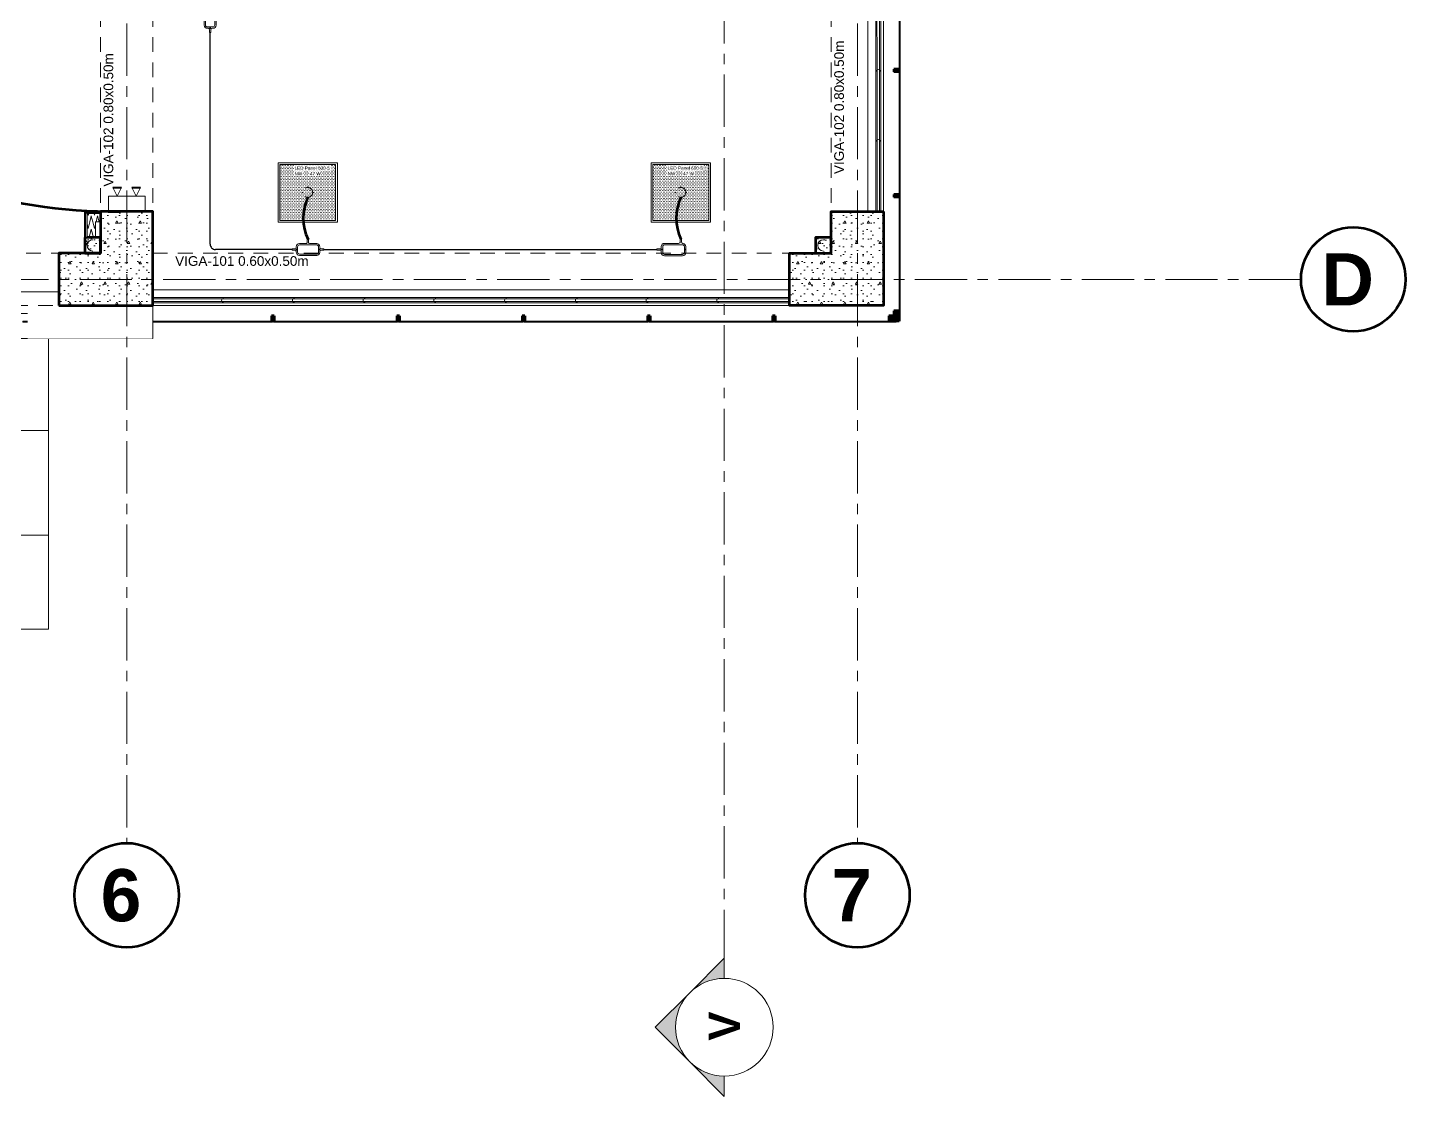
# Model space of a CAD drawing. Header units: inches. Extents: x -38 to 5698, y -33 to 92.
# Drawn here: x 413.37 to 426.57, y -0.38 to 9.86 of the extents above; entities that cross this region are included whole.
import ezdxf
from ezdxf.lldxf.tags import DXFTag

# ---------------------------------------------------------------- set-up
doc = ezdxf.new("R2010")
doc.units = ezdxf.units.IN
doc.header["$MEASUREMENT"] = 0
doc.set_wipeout_variables(frame=1)
for name, pattern in [('CONTINUA', [0]), ('DASHED', [0.75, 0.5, -0.25]), ('Hidden Line', [0.195611, 0.141111, -0.0545]), ('Punto & Raya', [0.65, 0.5, -0.075, 0, -0.075]), ('Wipeout_Contour', [1, 0, -1])]:
    doc.linetypes.add(name, pattern=pattern)
for name, color, linetype, lineweight in [('00_IE_Luminarias', 6, 'Continuous', 30), ('ALUMBRADO_CONDUIT', 30, 'CONDUIT1', 30), ('Bancas', 1, 'Continuous', 13), ('CABLEADO EXT.', 3, 'PVCSUBT', 30), ('Luminarias', 5, 'Continuous', 20), ('pulsador', 4, 'Continuous', 40), ('Simb_Alumbrado', 140, 'CONTINUA', 30)]:
    doc.layers.add(name, color=color, linetype=linetype, lineweight=lineweight)
for name, color, linetype in [('02 _ ARQ _ ALB _ Ejes Generales', 7, 'Continuous'), ('02 _ ARQ _ ZON _ Espacio.3D', 7, 'Continuous'), ('08 _ STR _ EXT _ 06 Columnas', 7, 'Continuous'), ('08 _ STR _ EXT _ 07 Losa Aligerada', 7, 'Continuous'), ('08 _ STR _ EXT _ 08 Placas Inclinadas', 7, 'Continuous'), ('08 _ STR _ EXT _ 09 Vigas', 7, 'Continuous'), ('Acabado - Muros', 7, 'Continuous'), ('Dibujo 2D - General', 7, 'Continuous'), ('Estructura - 04 MURO', 7, 'Continuous'), ('Estructura - Carga', 7, 'Continuous'), ('Interior - Escaleras & Barandillas', 7, 'Continuous'), ('Marcador - Secciones', 251, 'Continuous'), ('MEP - HVAC', 7, 'Continuous'), ('Notas - Etiquetas', 251, 'Continuous')]:
    doc.layers.add(name, color=color, linetype=linetype)
doc.styles.add('Estilo_Generado_1', font='swisseb.ttf')
doc.styles.add('Estilo_Generado_4', font='swisse.ttf')
doc.styles.add('{18b73a54-fa43-428c-adcb-c1c7bbdf2c84}', font='Simplex.shx')
tags = doc.linetypes.add('CONDUIT', pattern='A,1.5,-0.210535,["con",{18b73a54-fa43-428c-adcb-c1c7bbdf2c84},S=0.2,R=0,X=0,Y=-0.065594],-0.702384', length=2.412919).pattern_tags.tags
tags[6] = DXFTag(74, 10)
tags = doc.linetypes.add('CONDUIT1', pattern='A,1,-0.19772,["con",{18b73a54-fa43-428c-adcb-c1c7bbdf2c84},S=0.2,R=0,X=0,Y=-0.065594],-0.593642', length=1.791362).pattern_tags.tags
tags[6] = DXFTag(74, 10)
tags = doc.linetypes.add('PVCSUBT', pattern='A,0.6,-0.3,0.6,-0.075691,["PVC",Standard,S=0.2,R=0,X=0,Y=-0.093724],-0.621005', length=2.196696).pattern_tags.tags
tags[10] = DXFTag(74, 10)
pattern_1 = [(0, (370.00005, 6e-09), (0, 0.3897114), [0.024375, -0.200625]), (0, (370.11255, 0.19486), (0, 0.3897114), [0.024375, -0.200625]), (60, (370.00005, 6e-09), (-0.3375, 0.1948557), [0.024375, -0.200625]), (60, (370.22505, 6e-09), (-0.3375, 0.1948557), [0.024375, -0.200625]), (120, (370.02442, 6e-09), (0.3375, 0.1948557), [0.024375, -0.200625]), (120, (370.24942, 6e-09), (0.3375, 0.1948557), [0.024375, -0.200625]), (0, (370.00005, 0.0375), (0, 0.075), [0, -0.075, 0, -0.1125]), (45, (370.03755, 0.0375), (-0.05303301, 0.05303301), [0, -0.05625, 0, -0.09375])]
pattern_2 = [(0, (370.00005, 6e-09), (0, 0.3117692), [0.03, -0.15]), (0, (370.09005, 0.1559), (0, 0.3117692), [0.03, -0.15]), (60, (370.00005, 6e-09), (-0.27, 0.1558846), [0.03, -0.15]), (60, (370.18005, 6e-09), (-0.27, 0.1558846), [0.03, -0.15]), (120, (370.03005, 6e-09), (0.27, 0.1558846), [0.03, -0.15]), (120, (370.21005, 6e-09), (0.27, 0.1558846), [0.03, -0.15]), (0, (370.000046, 0.03), (0, 0.06), [0, -0.06, 0, -0.09]), (45, (370.030046, 0.03), (-0.04242641, 0.04242641), [0, -0.045, 0, -0.075])]

# ---------------------------------------------------------------- blocks, each defined once
blk = doc.blocks.new('*X299', base_point=(3216.236, 0))
at = {"layer": 'Estructura - 04 MURO', "color": 9, "linetype": 'Continuous', "lineweight": 5}
for p, q in [((3260.187, 8.069), (3260.188, 8.064)), ((3260.188, 8.064), (3260.189, 8.067)), ((3260.203, 8), (3260.213, 8.043)), ((3260.223, 8.033), (3260.232, 8))]:
    blk.add_line(p, q, dxfattribs=at)
blk = doc.blocks.new('*X300', base_point=(3216.236, 0))
at = {"layer": 'Estructura - 04 MURO', "color": 9, "linetype": 'Continuous', "lineweight": 5}
for p, q in [((3260.263, 8), (3260.276, 8.058)), ((3260.276, 8.058), (3260.292, 8)), ((3260.304, 8.08), (3260.306, 8.072))]:
    blk.add_line(p, q, dxfattribs=at)
blk = doc.blocks.new('*X301', base_point=(3216.236, 0))
at = {"layer": 'Estructura - 04 MURO', "color": 9, "linetype": 'Continuous', "lineweight": 5}
for p, q in [((3260.184, 8.08), (3260.187, 8.069)), ((3260.189, 8.067), (3260.192, 8.08)), ((3260.213, 8.043), (3260.216, 8.058)), ((3260.216, 8.058), (3260.223, 8.033)), ((3260.244, 8.08), (3260.248, 8.064)), ((3260.248, 8.064), (3260.252, 8.08))]:
    blk.add_line(p, q, dxfattribs=at)
blk = doc.blocks.new('*X302', base_point=(3216.236, 0))
at = {"layer": 'Estructura - 04 MURO', "color": 9, "linetype": 'Continuous', "lineweight": 5}
for p, q in [((3260.176, 7.983), (3260.188, 7.938)), ((3260.188, 7.938), (3260.203, 8)), ((3260.197, 7.85), (3260.216, 7.932)), ((3260.216, 7.932), (3260.238, 7.85)), ((3260.232, 8), (3260.248, 7.938)), ((3260.248, 7.938), (3260.256, 7.972)), ((3260.176, 7.857), (3260.178, 7.85))]:
    blk.add_line(p, q, dxfattribs=at)
blk = doc.blocks.new('*U270')
at = {"layer": 'Luminarias', "linetype": 'DASHED', "lineweight": 0, "ltscale": 0.05}
blk.add_lwpolyline([(0, -0.005), (0, 0.005)], dxfattribs=at)
blk = doc.blocks.new('*U271')
at = {"color": 0, "linetype": 'ByBlock', "lineweight": -2, "transparency": 16777216}
for p, rotation in [((-0.05, 0), 90), ((0, -0.05), 180), ((0.05, 0), 269.9999999999999)]:
    blk.add_blockref('*U270', p, dxfattribs=dict(at, rotation=rotation))
blk.add_blockref('*U270', (0, 0.05), dxfattribs=at)
blk = doc.blocks.new('PANEL LED 50W')
at = {"layer": 'Luminarias'}
h = blk.add_hatch(dxfattribs=at)
h.set_pattern_fill('DOTS', color=4, scale=0.009097)
h.set_pattern_definition([(0, (0, -2e-14), (0.0072206, 0.01444116), [0, -0.01444116])])
h.paths.add_polyline_path([(-0.257, -0.257), (0.257, -0.257), (0.257, 0.257), (-0.257, 0.257)])
h.paths.add_polyline_path([(-0.13, 0.097), (0.185, 0.097), (0.185, 0.247), (-0.13, 0.247)], flags=24)
at = {"layer": 'Luminarias', "color": 4, "lineweight": 0}
for points in [[(-0.273, 0.273), (0.273, 0.273), (0.273, -0.273), (-0.273, -0.273)], [(-0.257, -0.257), (0.257, -0.257), (0.257, 0.257), (-0.257, 0.257)]]:
    blk.add_lwpolyline(points, close=True, dxfattribs=at)
at = {"layer": 'Luminarias', "color": 4, "linetype": 'DASHED', "lineweight": 0, "ltscale": 0.01}
blk.add_circle((0, 0), 0.0455, dxfattribs=at)
at = {"color": 4}
blk.add_blockref('*U271', (0, 0), dxfattribs=at)
at = {"layer": 'Luminarias', "color": 4, "insert": (-0.122, 0.239), "char_height": 0.03093, "width": 0.38285, "attachment_point": 1}
blk.add_mtext('{\\Ftxt|c0;LED Panel 600-5 - NW      47 W}', dxfattribs=at)
blk = doc.blocks.new('lumin 47')
at = {"layer": 'ALUMBRADO_CONDUIT', "xscale": 1.041283452965173, "yscale": 1.041283452965173, "zscale": 1.041283452965173}
blk.add_blockref('PANEL LED 50W', (-76.251, 24.243), dxfattribs=at)
blk = doc.blocks.new('oval t')
at = {"layer": 'Simb_Alumbrado', "lineweight": 13}
blk.add_lwpolyline([(0.014, 0.01, -0.414214), (0.004, 0.02), (0.004, 0.042), (-0.006, 0.042), (-0.006, 0.02, -0.414214), (-0.016, 0.01), (-0.066, 0.01, 0.414214), (-0.09, -0.014), (-0.09, -0.018, -0.414214), (-0.102, -0.03), (-0.121, -0.03), (-0.121, -0.04), (-0.102, -0.04, -0.451917), (-0.09, -0.054, 0.451917), (-0.066, -0.081), (0.066, -0.081, 0.414214), (0.09, -0.057), (0.09, -0.051, -0.398753), (0.102, -0.04), (0.121, -0.04), (0.121, -0.03), (0.102, -0.03, -0.368669), (0.09, -0.018), (0.09, -0.014, 0.414214), (0.066, 0.01), (0.014, 0.01)], format="xyb", dxfattribs=at)
blk.add_lwpolyline([(-0.066, 0), (0.066, 0, -0.414214), (0.08, -0.014), (0.08, -0.057, -0.414214), (0.066, -0.07), (-0.066, -0.07, -0.414214), (-0.08, -0.057), (-0.08, -0.014, -0.414214)], format="xyb", close=True, dxfattribs=at)
for points in [[(-0.091, -0.035), (-0.083, -0.035)], [(-0.087, -0.031), (-0.087, -0.039)], [(0.084, -0.035), (0.092, -0.035)], [(0.088, -0.031), (0.088, -0.039)]]:
    blk.add_lwpolyline(points, dxfattribs=at)
for centre in [(-0.087, -0.035), (0.088, -0.035)]:
    blk.add_circle(centre, 0.00419, dxfattribs=at)
blk = doc.blocks.new('CAJA OVAL TIPO L')
at = {"layer": 'Simb_Alumbrado', "lineweight": 13}
blk.add_lwpolyline([(-0.049, -0.079), (-0.049, -0.034, -0.380413), (-0.026, -0.009), (-0.026, -0.009, 0.341426), (-0.016, 0.003), (-0.016, 0.024), (-0.006, 0.024), (-0.006, 0.003, 0.414214), (0.006, -0.009), (0.114, -0.009, -0.414214), (0.139, -0.034), (0.139, -0.038, 0.414214), (0.151, -0.051), (0.172, -0.051), (0.172, -0.061), (0.151, -0.061, 0.414214), (0.139, -0.073), (0.139, -0.079, -0.414214), (0.114, -0.104), (-0.024, -0.104, -0.414214), (-0.049, -0.079, 0.414214)], format="xyb", dxfattribs=at)
for points in [[(-0.048, -0.056), (-0.04, -0.056)], [(-0.044, -0.051), (-0.044, -0.06)], [(0.132, -0.056), (0.141, -0.056)], [(0.137, -0.051), (0.137, -0.06)]]:
    blk.add_lwpolyline(points, dxfattribs=at)
blk.add_lwpolyline([(-0.024, -0.02), (0.114, -0.02, -0.414214), (0.128, -0.034), (0.128, -0.079, -0.414214), (0.114, -0.093), (-0.024, -0.093, -0.414214), (-0.038, -0.079), (-0.038, -0.034, -0.414214)], format="xyb", close=True, dxfattribs=at)
for centre in [(-0.044, -0.056), (0.137, -0.056)]:
    blk.add_circle(centre, 0.00438, dxfattribs=at)
blk = doc.blocks.new('luz de emergencia')
at = {"color": 5, "lineweight": 40}
for p, q in [((164.149, 48.937, 0), (164.233, 48.937, 0)), ((164.331, 48.937, 0), (164.415, 48.937, 0))]:
    blk.add_line(p, q, dxfattribs=at)
at = {"layer": '00_IE_Luminarias', "color": 5, "linetype": 'Continuous', "lineweight": 13}
for p, q in [((164.191, 49.021, 0), (164.149, 48.937, 0)), ((164.233, 48.937, 0), (164.191, 49.021, 0)), ((164.373, 49.021, 0), (164.331, 48.937, 0)), ((164.415, 48.937, 0), (164.373, 49.021, 0))]:
    blk.add_line(p, q, dxfattribs=at)
at = {"layer": '00_IE_Luminarias', "color": 5, "linetype": 'Continuous', "lineweight": 13, "elevation": 0}
blk.add_lwpolyline([(164.457, 49.021), (164.107, 49.021), (164.107, 49.167), (164.457, 49.167)], close=True, dxfattribs=at)

msp = doc.modelspace()

# ---------------------------------------------------------------- hatches: boundary and pattern name
at = {"layer": 'Acabado - Muros', "linetype": 'Continuous', "lineweight": 9}
for points in [[(421.73, 9.455), (421.73, 10.645), (421.72, 10.645), (421.72, 9.455)], [(421.73, 8.255), (421.73, 9.445), (421.72, 9.445), (421.72, 8.255)], [(421.73, 7.08), (421.73, 8.245), (421.72, 8.245), (421.72, 7.08)], [(413.325, 7.04), (414.515, 7.04), (414.515, 7.05), (413.325, 7.05)], [(414.525, 7.04), (415.715, 7.04), (415.715, 7.05), (414.525, 7.05)], [(415.725, 7.04), (416.915, 7.04), (416.915, 7.05), (415.725, 7.05)], [(416.925, 7.04), (418.115, 7.04), (418.115, 7.05), (416.925, 7.05)], [(418.125, 7.04), (419.315, 7.04), (419.315, 7.05), (418.125, 7.05)], [(419.325, 7.04), (420.515, 7.04), (420.515, 7.05), (419.325, 7.05)], [(420.525, 7.04), (421.69, 7.04), (421.69, 7.05), (420.525, 7.05)]]:
    msp.add_hatch(color=250, dxfattribs=at).paths.add_polyline_path(points)
at = {"layer": 'Acabado - Muros', "linetype": 'Continuous', "lineweight": 0}
for points in [[(421.67, 9.438), (421.72, 9.438), (421.72, 9.463), (421.67, 9.463)], [(421.67, 8.238), (421.72, 8.238), (421.72, 8.263), (421.67, 8.263)], [(421.67, 7.15), (421.67, 7.05), (421.72, 7.05), (421.72, 7.15)], [(414.508, 7.1), (414.508, 7.05), (414.533, 7.05), (414.533, 7.1)], [(415.708, 7.1), (415.708, 7.05), (415.733, 7.05), (415.733, 7.1)], [(416.908, 7.1), (416.908, 7.05), (416.933, 7.05), (416.933, 7.1)], [(418.108, 7.1), (418.108, 7.05), (418.133, 7.05), (418.133, 7.1)], [(419.308, 7.1), (419.308, 7.05), (419.333, 7.05), (419.333, 7.1)], [(420.508, 7.1), (420.508, 7.05), (420.533, 7.05), (420.533, 7.1)], [(421.62, 7.1), (421.62, 7.05), (421.72, 7.05), (421.72, 7.1)]]:
    msp.add_hatch(color=254, dxfattribs=at).paths.add_polyline_path(points)
at = {"layer": 'Estructura - 04 MURO', "linetype": 'Continuous', "lineweight": 9}
for points in [[(413.94, 8.08), (413.92, 8.1), (413.92, 8.08)], [(413.94, 8.1), (413.92, 8.1), (413.94, 8.08)], [(413.92, 8.08), (413.92, 7.85), (413.94, 7.85), (413.94, 8.08)], [(413.94, 8.08), (414.07, 8.08), (414.07, 8.1), (413.94, 8.1)]]:
    msp.add_hatch(color=252, dxfattribs=at).paths.add_polyline_path(points)
at = {"layer": 'Estructura - Carga', "linetype": 'Continuous', "lineweight": 13}
h = msp.add_hatch(dxfattribs=at)
h.set_pattern_fill('HORMIGÓN_ARMADO_0002', color=251, style=0, pattern_type=2)
h.set_pattern_definition(pattern_2)
h.paths.add_polyline_path([(413.92, 7.85), (413.92, 7.7), (414.07, 7.7), (414.07, 7.85), (413.94, 7.85)])
h = msp.add_hatch(dxfattribs=at)
h.set_pattern_fill('HORMIGÓN_ARMADO_0002', color=251, style=0, pattern_type=2)
h.set_pattern_definition(pattern_2)
h.paths.add_polyline_path([(420.92, 7.7), (421.07, 7.7), (421.07, 7.85), (420.92, 7.85)])
at = {"layer": 'Marcador - Secciones', "linetype": 'Continuous', "lineweight": 13}
for points in [[(420.045, 0.947), (419.714, 0.616, -0.198912), (420.045, 0.753)], [(419.714, -0.047, -0.414214), (419.714, 0.616), (419.383, 0.285)], [(420.045, -0.378), (420.045, -0.184, -0.198912), (419.714, -0.047)]]:
    msp.add_hatch(color=7, dxfattribs=at).paths.add_polyline_path(points)

# ---------------------------------------------------------------- linework, layer by layer
at = {"layer": '02 _ ARQ _ ALB _ Ejes Generales', "color": 251, "linetype": 'Punto & Raya', "lineweight": 13}
for p, q in [((421.32, 45.9), (421.32, 2.05)), ((425.57, 7.45), (374.845, 7.45))]:
    msp.add_line(p, q, dxfattribs=at)
at = {"layer": '02 _ ARQ _ ALB _ Ejes Generales', "color": 7, "linetype": 'Continuous', "lineweight": 60}
for centre in [(426.07, 7.45), (414.32, 1.55), (421.32, 1.55)]:
    msp.add_circle(centre, 0.5, dxfattribs=at)
at = {"layer": '02 _ ARQ _ ZON _ Espacio.3D', "color": 254, "linetype": 'Continuous', "lineweight": 0, "flags": 128}
msp.add_lwpolyline([(407.12, 16.5), (407.12, 8.1), (407.57, 8.1), (407.57, 7.7), (407.77, 7.7), (407.77, 7.331), (413.67, 7.331), (413.67, 7.7), (414.07, 7.7), (414.07, 8.1), (414.57, 8.1), (414.57, 7.35), (420.67, 7.35), (420.67, 7.7), (421.07, 7.7), (421.07, 8.1), (421.42, 8.1), (421.42, 11.45), (413.47, 11.45), (413.47, 17.35), (407.57, 17.349), (407.57, 16.5)], close=True, dxfattribs=at)
at = {"layer": '08 _ STR _ EXT _ 08 Placas Inclinadas', "color": 7, "linetype": 'Continuous', "lineweight": 13}
msp.add_line((407.178, 7.124), (414.57, 7.124), dxfattribs=at)
at = {"layer": '08 _ STR _ EXT _ 09 Vigas', "color": 251, "linetype": 'Hidden Line', "lineweight": 13}
for p, q in [((414.07, 7.7), (414.07, 16.9)), ((414.57, 7.7), (414.57, 16.9)), ((421.07, 7.7), (421.07, 16.9)), ((407.57, 7.7), (414.07, 7.7)), ((414.57, 7.7), (421.07, 7.7))]:
    msp.add_line(p, q, dxfattribs=at)
at = {"layer": 'Acabado - Muros', "color": 7, "linetype": 'Continuous', "lineweight": 60}
for p, q in [((421.67, 9.463), (421.67, 9.438)), ((421.72, 9.463), (421.67, 9.463)), ((421.72, 9.438), (421.67, 9.438)), ((421.72, 9.463), (421.72, 9.438)), ((421.67, 8.263), (421.67, 8.238)), ((421.72, 8.263), (421.67, 8.263)), ((421.72, 8.238), (421.67, 8.238)), ((421.72, 8.263), (421.72, 8.238)), ((421.67, 7.15), (421.67, 7.05)), ((421.72, 7.15), (421.67, 7.15)), ((421.72, 7.15), (421.72, 7.05)), ((414.508, 7.1), (414.508, 7.05)), ((414.533, 7.1), (414.508, 7.1)), ((414.533, 7.05), (414.508, 7.05)), ((414.533, 7.1), (414.533, 7.05)), ((415.708, 7.1), (415.708, 7.05)), ((415.733, 7.1), (415.708, 7.1)), ((415.733, 7.05), (415.708, 7.05)), ((415.733, 7.1), (415.733, 7.05)), ((416.908, 7.1), (416.908, 7.05)), ((416.933, 7.1), (416.908, 7.1)), ((416.933, 7.05), (416.908, 7.05)), ((416.933, 7.1), (416.933, 7.05)), ((418.108, 7.1), (418.108, 7.05)), ((418.133, 7.1), (418.108, 7.1)), ((418.133, 7.05), (418.108, 7.05)), ((418.133, 7.1), (418.133, 7.05)), ((419.308, 7.1), (419.308, 7.05)), ((419.333, 7.1), (419.308, 7.1)), ((419.333, 7.05), (419.308, 7.05)), ((419.333, 7.1), (419.333, 7.05)), ((420.508, 7.1), (420.508, 7.05)), ((420.533, 7.1), (420.508, 7.1)), ((420.533, 7.05), (420.508, 7.05)), ((420.533, 7.1), (420.533, 7.05)), ((421.62, 7.1), (421.62, 7.05)), ((421.72, 7.1), (421.62, 7.1)), ((421.72, 7.05), (421.62, 7.05)), ((421.72, 7.05), (421.67, 7.05)), ((421.72, 7.1), (421.72, 7.05))]:
    msp.add_line(p, q, dxfattribs=at)
at = {"layer": 'Acabado - Muros', "color": 7, "linetype": 'Continuous', "lineweight": 13, "flags": 128}
for points in [[(421.73, 9.455), (421.72, 9.455), (421.72, 10.645), (421.73, 10.645)], [(421.73, 8.255), (421.72, 8.255), (421.72, 9.445), (421.73, 9.445)], [(421.73, 7.08), (421.72, 7.08), (421.72, 8.245), (421.73, 8.245)], [(413.325, 7.04), (413.325, 7.05), (414.515, 7.05), (414.515, 7.04)], [(414.525, 7.04), (414.525, 7.05), (415.715, 7.05), (415.715, 7.04)], [(415.725, 7.04), (415.725, 7.05), (416.915, 7.05), (416.915, 7.04)], [(416.925, 7.04), (416.925, 7.05), (418.115, 7.05), (418.115, 7.04)], [(418.125, 7.04), (418.125, 7.05), (419.315, 7.05), (419.315, 7.04)], [(419.325, 7.04), (419.325, 7.05), (420.515, 7.05), (420.515, 7.04)], [(420.525, 7.04), (420.525, 7.05), (421.69, 7.05), (421.69, 7.04)]]:
    msp.add_lwpolyline(points, close=True, dxfattribs=at)
at = {"layer": 'ALUMBRADO_CONDUIT', "color": 30, "lineweight": 30, "ltscale": 0.4, "true_color": 0xf26722}
for p, q in [((415.119, 7.786, 0), (415.119, 9.816, 0)), ((415.905, 7.736), (415.169, 7.736)), ((416.209, 7.736), (419.4, 7.736))]:
    msp.add_line(p, q, dxfattribs=at)
at = {"layer": 'ALUMBRADO_CONDUIT', "color": 30, "lineweight": 30, "ltscale": 0.4, "true_color": 0xf26722, "extrusion": (0, -1.96179e-06, 1)}
msp.add_arc((415.169, 7.786, 0), 0.05, 179.9932, 270, dxfattribs=at)
at = {"layer": 'CABLEADO EXT.', "color": 3, "lineweight": 80}
for centre, radius, start, end in [((414.195, 12.978), 4.878, 251.366, 270.5846), ((416.484, 8.037), 0.473, 155.0733, 205.5446), ((420.061, 8.036), 0.476, 155.1506, 204.8494)]:
    msp.add_arc(centre, radius, start, end, dxfattribs=at)
at = {"layer": 'Estructura - 04 MURO', "color": 7, "linetype": 'Continuous', "lineweight": 40}
msp.add_line((413.92, 8.1), (413.92, 7.85), dxfattribs=at)
at = {"layer": 'Estructura - 04 MURO', "color": 143, "linetype": 'Continuous', "lineweight": 5}
for p, q in [((414.07, 8.08), (413.94, 8.08)), ((413.94, 8.08), (413.94, 7.85))]:
    msp.add_line(p, q, dxfattribs=at)
at = {"layer": 'Estructura - 04 MURO', "color": 7, "linetype": 'Continuous', "lineweight": 40, "flags": 128}
for points in [[(414.07, 8.1), (413.92, 8.1)], [(413.92, 7.85), (413.94, 7.85)]]:
    msp.add_lwpolyline(points, dxfattribs=at)
at = {"layer": 'Estructura - 04 MURO', "color": 143, "linetype": 'Continuous', "lineweight": 5, "flags": 128}
for points in [[(414.02, 8), (414.07, 8)], [(414.02, 7.85), (414.02, 8)]]:
    msp.add_lwpolyline(points, dxfattribs=at)
at = {"layer": 'Estructura - Carga', "color": 7, "linetype": 'Continuous', "lineweight": 80, "flags": 128}
msp.add_lwpolyline([(413.92, 7.85), (413.92, 7.7), (414.07, 7.7), (414.07, 7.85), (413.94, 7.85)], dxfattribs=at)
msp.add_lwpolyline([(420.92, 7.7), (421.07, 7.7), (421.07, 7.85), (420.92, 7.85)], close=True, dxfattribs=at)
at = {"layer": 'Marcador - Secciones', "color": 7, "linetype": 'Continuous', "lineweight": 13, "flags": 128}
for points in [[(419.714, 0.616), (420.045, 0.947), (420.045, 0.753, 0.198912)], [(419.714, -0.047), (420.045, -0.378), (420.045, -0.184, -0.198912)]]:
    msp.add_lwpolyline(points, format="xyb", dxfattribs=at)
msp.add_lwpolyline([(419.714, 0.616), (419.383, 0.285), (419.714, -0.047)], dxfattribs=at)
at = {"layer": 'Marcador - Secciones', "color": 7, "linetype": 'Continuous', "lineweight": 13}
msp.add_circle((420.045, 0.285), 0.468, dxfattribs=at)
at = {"layer": 'MEP - HVAC', "color": 7, "linetype": 'Continuous', "lineweight": 13, "flags": 128}
for points in [[(413.995, 7.721, -1), (413.995, 7.829, -1)], [(420.995, 7.721, -1), (420.995, 7.829, -1)]]:
    msp.add_lwpolyline(points, format="xyb", dxfattribs=at)

# ---------------------------------------------------------------- block references
for p in [(492.305, -15.96), (495.88, -15.96)]:
    msp.add_blockref('lumin 47', p)
at = {"layer": 'ALUMBRADO_CONDUIT', "linetype": 'CONDUIT', "lineweight": 30, "xscale": -1.253906979044094, "yscale": 1.253906979044094, "zscale": 1.253906979044094}
msp.add_blockref('CAJA OVAL TIPO L', (419.615, 7.806), dxfattribs=at)
at = {"layer": 'Bancas', "color": 252, "true_color": 0x939598, "xscale": 1.253906979044094, "yscale": 1.253906979044094, "zscale": 1.253906979044094, "rotation": 270}
msp.add_blockref('oval t', (415.163, 9.968, 0), dxfattribs=at)
at = {"layer": 'Bancas', "color": 252, "true_color": 0x939598, "xscale": 1.253906979044094, "yscale": 1.253906979044094, "zscale": 1.253906979044094}
msp.add_blockref('oval t', (416.057, 7.78), dxfattribs=at)
at = {"layer": 'Estructura - 04 MURO', "color": 7, "lineweight": 80}
for name in ['*X301', '*X299', '*X300', '*X302']:
    msp.add_blockref(name, (370, 0), dxfattribs=at)
at = {"layer": 'pulsador', "color": 4, "lineweight": 40, "xscale": -1, "rotation": 179.9990839526639}
msp.add_blockref('luz de emergencia', (250.039, 57.269, 0), dxfattribs=at)

# ---------------------------------------------------------------- texts
at = {"layer": '02 _ ARQ _ ALB _ Ejes Generales', "color": 7, "lineweight": 30, "char_height": 0.5, "attachment_point": 1, "style": 'Estilo_Generado_1'}
for s, insert in [('\\A1;{\\pql;\\pt0;\\fSwis721 Ex BT|b1|i0|c0|p34;D}', (425.764, 7.7)), ('\\A1;{\\pql;\\pt0;\\fSwis721 Ex BT|b1|i0|c0|p34;6}', (414.071, 1.8)), ('\\A1;{\\pql;\\pt0;\\fSwis721 Ex BT|b1|i0|c0|p34;7}', (421.071, 1.8))]:
    msp.add_mtext(s, dxfattribs=dict(at, insert=insert))
at = {"layer": 'Marcador - Secciones', "color": 5, "lineweight": 25, "insert": (420.195, 0.436), "char_height": 0.3, "attachment_point": 9, "rotation": 90, "style": 'Estilo_Generado_1'}
msp.add_mtext('\\A1;{\\pqr;\\pt0;\\fSwis721 Ex BT|b1|i0|c0|p34;V}', dxfattribs=at)
at = {"layer": 'Notas - Etiquetas', "color": 8, "linetype": 'Continuous', "lineweight": 13, "char_height": 0.0925, "attachment_point": 1, "rotation": 90, "style": 'Estilo_Generado_4'}
for insert in [(421.098, 8.459), (414.098, 8.338)]:
    msp.add_mtext('\\A1;{\\pql;\\fSwis721 Ex BT|b0|i0|c0|p34;VIGA-102\\fSwis721 Ex BT|b0|i0|c0|p34; \\fSwis721 Ex BT|b0|i0|c0|p34;0.80\\fSwis721 Ex BT|b0|i0|c0|p34;x\\fSwis721 Ex BT|b0|i0|c0|p34;0.50\\fSwis721 Ex BT|b0|i0|c0|p34;m}', dxfattribs=dict(at, insert=insert))
at = {"layer": 'Notas - Etiquetas', "color": 8, "linetype": 'Continuous', "lineweight": 13, "insert": (414.784, 7.672), "char_height": 0.0925, "attachment_point": 1, "style": 'Estilo_Generado_4'}
msp.add_mtext('\\A1;{\\pql;\\fSwis721 Ex BT|b0|i0|c0|p34;VIGA-101\\fSwis721 Ex BT|b0|i0|c0|p34; \\fSwis721 Ex BT|b0|i0|c0|p34;0.60\\fSwis721 Ex BT|b0|i0|c0|p34;x\\fSwis721 Ex BT|b0|i0|c0|p34;0.50\\fSwis721 Ex BT|b0|i0|c0|p34;m}', dxfattribs=at)

# ---------------------------------------------------------------- wipeouts: each hides what was drawn before it
at = {"color": 254, "linetype": 'Wipeout_Contour', "lineweight": 0, "ltscale": 13028.243335}
msp.add_wipeout([(413.57, 4.1), (408.07, 4.1), (408.07, 6.883), (413.57, 6.883)], dxfattribs=at).dxf.layer = 'Dibujo 2D - General'

# ---------------------------------------------------------------- next in the draw order: hatches: boundary and pattern name
at = {"layer": 'Dibujo 2D - General', "linetype": 'Continuous', "lineweight": 13}
h = msp.add_hatch(dxfattribs=at)
h.set_pattern_fill('CEMENTO_PULIDO_Y_BRUÑADO_FA', color=251, style=0, pattern_type=2)
h.set_pattern_definition([(0, (370, 6e-09), (0, 1), []), (90, (370, 6e-09), (-1, 0), [])])
h.paths.add_polyline_path([(413.57, 4.1), (408.07, 4.1), (408.07, 6.883), (413.57, 6.883)])

# ---------------------------------------------------------------- next in the draw order: linework, layer by layer
at = {"layer": '08 _ STR _ EXT _ 07 Losa Aligerada', "color": 254, "linetype": 'Continuous', "lineweight": 18, "flags": 128}
msp.add_lwpolyline([(397.171, 7.2), (407.07, 7.2), (407.07, 6.883), (408.07, 6.883), (408.07, 4.1), (413.57, 4.1), (413.57, 6.883), (414.57, 6.883), (414.57, 7.204), (421.57, 7.204), (421.57, 15.15), (421.57, 15.15), (421.57, 15.8), (421.57, 15.8), (421.57, 20.35), (416.67, 20.35), (416.67, 22.35), (416.67, 22.6), (416.67, 24.5), (416.67, 24.75), (416.67, 26.75), (421.57, 26.75), (421.57, 39.9)], dxfattribs=at)
at = {"layer": '08 _ STR _ EXT _ 08 Placas Inclinadas', "color": 7, "linetype": 'Continuous', "lineweight": 13, "flags": 128}
msp.add_lwpolyline([(407.07, 6.883), (414.57, 6.883)], dxfattribs=at)
at = {"layer": 'Dibujo 2D - General', "color": 251, "linetype": 'Continuous', "lineweight": 13, "flags": 128}
msp.add_lwpolyline([(413.57, 4.1), (408.07, 4.1), (408.07, 6.883), (413.57, 6.883)], close=True, dxfattribs=at)

# ---------------------------------------------------------------- next in the draw order: wipeouts: each hides what was drawn before it
at = {"color": 254, "linetype": 'Wipeout_Contour', "lineweight": 0, "ltscale": 13042.767147}
msp.add_wipeout([(414.429, 7.2), (414.462, 7.124), (414.57, 7.124), (414.57, 7.2)], dxfattribs=at).dxf.layer = '08 _ STR _ EXT _ 08 Placas Inclinadas'
at = {"color": 254, "linetype": 'Wipeout_Contour', "lineweight": 0, "ltscale": 13070.98436}
msp.add_wipeout([(421.42, 11.45), (421.42, 8.1), (421.57, 8.1), (421.57, 11.45)], dxfattribs=at).dxf.layer = 'Estructura - 04 MURO'

# ---------------------------------------------------------------- next in the draw order: linework, layer by layer
at = {"layer": '08 _ STR _ EXT _ 09 Vigas', "color": 251, "linetype": 'Hidden Line', "lineweight": 13}
msp.add_line((421.57, 7.2), (421.57, 39.9), dxfattribs=at)
at = {"layer": 'Estructura - 04 MURO', "color": 7, "linetype": 'Continuous', "lineweight": 13, "flags": 128}
for points in [[(421.42, 11.45), (421.42, 8.1)], [(421.57, 8.1), (421.57, 11.45)]]:
    msp.add_lwpolyline(points, dxfattribs=at)
at = {"layer": 'Interior - Escaleras & Barandillas', "color": 161, "linetype": 'Continuous', "lineweight": 13, "flags": 128}
msp.add_lwpolyline([(421.545, 11.45), (421.495, 11.45), (421.495, 8.1), (421.545, 8.1)], close=True, dxfattribs=at)
for points in [[(421.507, 11.45), (421.508, 8.1)], [(421.533, 8.1), (421.532, 11.45)]]:
    msp.add_lwpolyline(points, dxfattribs=at)
for points in [[(421.539, 9.44, 1), (421.501, 9.44)], [(421.539, 8.77, 1), (421.501, 8.77)]]:
    msp.add_lwpolyline(points, format="xyb", dxfattribs=at)

# ---------------------------------------------------------------- next in the draw order: wipeouts: each hides what was drawn before it
at = {"color": 254, "linetype": 'Wipeout_Contour', "lineweight": 0, "ltscale": 9781.834619}
msp.add_wipeout([(414.57, 7.124), (414.462, 7.124), (414.57, 6.883)], dxfattribs=at).dxf.layer = '08 _ STR _ EXT _ 08 Placas Inclinadas'

# ---------------------------------------------------------------- next in the draw order: wipeouts: each hides what was drawn before it
at = {"color": 254, "linetype": 'Wipeout_Contour', "lineweight": 0, "ltscale": 13040.836407}
msp.add_wipeout([(413.37, 6.883), (414.57, 6.883), (414.462, 7.124), (413.37, 7.124)], dxfattribs=at).dxf.layer = '08 _ STR _ EXT _ 08 Placas Inclinadas'

# ---------------------------------------------------------------- next in the draw order: linework, layer by layer
at = {"layer": '08 _ STR _ EXT _ 08 Placas Inclinadas', "color": 7, "linetype": 'Continuous', "lineweight": 13, "flags": 128}
msp.add_lwpolyline([(414.57, 6.883), (414.57, 7.2)], dxfattribs=at)

# ---------------------------------------------------------------- next in the draw order: wipeouts: each hides what was drawn before it
at = {"color": 254, "linetype": 'Wipeout_Contour', "lineweight": 0, "ltscale": 19560.916314}
msp.add_wipeout([(413.67, 7.331), (413.37, 7.331), (413.37, 7.124), (414.462, 7.124), (414.429, 7.2), (413.67, 7.2)], dxfattribs=at).dxf.layer = '08 _ STR _ EXT _ 08 Placas Inclinadas'

# ---------------------------------------------------------------- next in the draw order: linework, layer by layer
at = {"layer": '02 _ ARQ _ ALB _ Ejes Generales', "color": 251, "linetype": 'Punto & Raya', "lineweight": 13}
msp.add_line((414.32, 45.9), (414.32, 2.05), dxfattribs=at)
at = {"layer": '08 _ STR _ EXT _ 08 Placas Inclinadas', "color": 7, "linetype": 'Continuous', "lineweight": 13}
msp.add_line((413.67, 7.331), (407.77, 7.331), dxfattribs=at)

# ---------------------------------------------------------------- next in the draw order: wipeouts: each hides what was drawn before it
at = {"color": 254, "linetype": 'Wipeout_Contour', "lineweight": 0, "ltscale": 13055.456887}
msp.add_wipeout([(414.57, 7.2), (420.67, 7.2), (420.67, 7.35), (414.57, 7.35)], dxfattribs=at).dxf.layer = 'Estructura - 04 MURO'

# ---------------------------------------------------------------- next in the draw order: hatches: boundary and pattern name
at = {"layer": '08 _ STR _ EXT _ 06 Columnas', "linetype": 'Continuous', "lineweight": 9}
h = msp.add_hatch(dxfattribs=at)
h.set_pattern_fill('HORMIGÓN_EN_MASA_0002', style=0, pattern_type=2)
h.set_pattern_definition(pattern_1)
h.paths.add_polyline_path([(413.67, 7.2), (414.57, 7.2), (414.57, 8.1), (414.07, 8.1), (414.07, 7.7), (413.67, 7.7)])
h = msp.add_hatch(dxfattribs=at)
h.set_pattern_fill('HORMIGÓN_EN_MASA_0002', style=0, pattern_type=2)
h.set_pattern_definition(pattern_1)
h.paths.add_polyline_path([(421.57, 8.1), (421.07, 8.1), (421.07, 7.7), (420.67, 7.7), (420.67, 7.2), (421.57, 7.2)])

# ---------------------------------------------------------------- next in the draw order: linework, layer by layer
at = {"layer": '08 _ STR _ EXT _ 06 Columnas', "color": 7, "linetype": 'Continuous', "lineweight": 80, "flags": 128}
for points in [[(413.67, 7.2), (414.57, 7.2), (414.57, 8.1), (414.07, 8.1), (414.07, 7.7), (413.67, 7.7)], [(421.57, 8.1), (421.57, 7.2), (420.67, 7.2), (420.67, 7.7), (421.07, 7.7), (421.07, 8.1)]]:
    msp.add_lwpolyline(points, close=True, dxfattribs=at)
at = {"layer": '08 _ STR _ EXT _ 09 Vigas', "color": 251, "linetype": 'Hidden Line', "lineweight": 13}
msp.add_line((421.57, 7.2), (379.07, 7.2), dxfattribs=at)
at = {"layer": 'Estructura - 04 MURO', "color": 7, "linetype": 'Continuous', "lineweight": 13, "flags": 128}
for points in [[(420.67, 7.35), (414.57, 7.35)], [(414.57, 7.2), (420.67, 7.2)]]:
    msp.add_lwpolyline(points, dxfattribs=at)
at = {"layer": 'Interior - Escaleras & Barandillas', "color": 161, "linetype": 'Continuous', "lineweight": 13, "flags": 128}
msp.add_lwpolyline([(420.67, 7.225), (420.67, 7.275), (414.57, 7.275), (414.57, 7.225)], close=True, dxfattribs=at)
for points in [[(420.67, 7.263), (414.57, 7.263)], [(414.57, 7.238), (420.67, 7.238)]]:
    msp.add_lwpolyline(points, dxfattribs=at)
for points in [[(415.248, 7.269, 1), (415.248, 7.231, 1)], [(415.926, 7.269, 1), (415.926, 7.231, 1)], [(416.603, 7.269, 1), (416.603, 7.231, 1)], [(417.281, 7.269, 1), (417.281, 7.231, 1)], [(417.959, 7.269, 1), (417.959, 7.231, 1)], [(418.637, 7.269, 1), (418.637, 7.231, 1)], [(419.314, 7.269, 1), (419.314, 7.231, 1)], [(419.992, 7.269, 1), (419.992, 7.231, 1)]]:
    msp.add_lwpolyline(points, format="xyb", dxfattribs=at)
at = {"layer": 'Marcador - Secciones', "color": 251, "linetype": 'Punto & Raya', "lineweight": 13}
msp.add_line((420.045, 46.211), (420.045, 0.947), dxfattribs=at)

doc.saveas('drawing.dxf')
